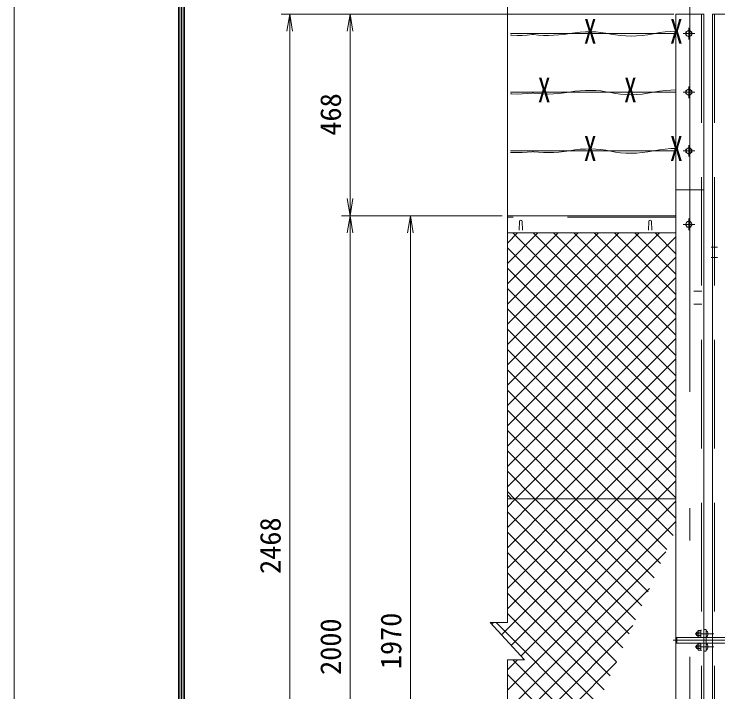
# Model space of a CAD drawing. Units: millimetres, scale not verified. Extents: x -5936 to 5936, y -4198 to 4198.
# Drawn here: x -5936 to -4302, y -362 to 1211 of the extents above; entities that cross this region are included whole.
import ezdxf
from ezdxf.enums import TextEntityAlignment as Align

# ---------------------------------------------------------------- set-up
doc = ezdxf.new("R2010")
doc.units = ezdxf.units.MM
doc.header["$LTSCALE"] = 30
for name, pattern in [('DASHED', [7.5, 6, -1.5]), ('USER2', [12.6, 8.4, -4.2]), ('USER3', [50.5, 30, -9, 2.5, -9]), ('USER4', [50.8, 31.75, -6.35, 6.35, -6.35])]:
    doc.linetypes.add(name, pattern=pattern)
for name, color, linetype, lineweight in [('0-0_22', 7, 'Continuous', 9), ('0-2_27', 3, 'Continuous', 9), ('0-3_D-STR1', 1, 'Continuous', 9), ('0-7_0', 7, 'Continuous', 9), ('0-B_D-STR-DIM', 7, 'Continuous', 9), ('0-E_D-STR2', 7, 'Continuous', 9), ('1-1_D-TTL', 7, 'Continuous', 9), ('1-2_31', 3, 'Continuous', 9)]:
    doc.layers.add(name, color=color, linetype=linetype, lineweight=lineweight)
doc.styles.add('ＭＳ ゴシック', font='')
doc.styles.get('ＭＳ ゴシック').set_extended_font_data('MS Gothic')

# ---------------------------------------------------------------- blocks, each defined once
blk = doc.blocks.new('_OPEN')
at = {"layer": '0-7_0'}
blk.add_line((-30, 5), (0, 0), dxfattribs=at)
blk.add_lwpolyline([(-30, -5), (0, 0), (-30, 0)], dxfattribs=at)

msp = doc.modelspace()

# ---------------------------------------------------------------- linework, layer by layer
at = {"layer": '0-0_22', "color": 3}
for p, q in [((-4354.79, -227.06), (-4312, -227.06)), ((-4354.79, -257.06), (-4312, -257.06))]:
    msp.add_line(p, q, dxfattribs=at)
at = {"layer": '0-2_27'}
for p, q in [((-4399.56, 1165.46), (-4783.38, 1165.46)), ((-4399.56, 1029.51), (-4783.38, 1029.51)), ((-4399.56, 893.57), (-4783.38, 893.57)), ((-4334.56, -217.06), (-4330.06, -217.06)), ((-4334.56, -217.06), (-4334.56, -267.06)), ((-4329.77, -217.06), (-4329.77, -267.06)), ((-4399.54, -237.56), (-4397.54, -235.56)), ((-4399.54, -237.56), (-4399.54, -246.56)), ((-4397.55, -248.56), (-4397.54, -235.56)), ((-4399.54, -246.56), (-4397.55, -248.56)), ((-4334.56, -267.06), (-4330.06, -267.06))]:
    msp.add_line(p, q, dxfattribs=at)
at = {"layer": '0-2_27', "linetype": 'USER4'}
msp.add_line((-4406.13, -242.06), (-4094.22, -242.06), dxfattribs=at)
at = {"layer": '0-2_27', "linetype": 'DASHED'}
for p, q in [((-4397.54, -235.56), (-4101.55, -235.56)), ((-4397.55, -248.56), (-4101.54, -248.56))]:
    msp.add_line(p, q, dxfattribs=at)
at = {"layer": '0-2_27'}
for points in [[(-4783.38, 1161.75), (-4780.37, 1161.54), (-4768.43, 1161.22), (-4756.67, 1161.44), (-4745.1, 1162.19), (-4733.72, 1163.49), (-4732.06, 1163.76)], [(-4399.56, 1170.83), (-4411.32, 1170.46), (-4424.61, 1169.4), (-4438.03, 1167.68), (-4451.57, 1165.31), (-4465.02, 1162.94), (-4478.19, 1161.22), (-4491.08, 1160.15), (-4503.67, 1159.72), (-4515.98, 1159.95), (-4528, 1160.82), (-4539.73, 1162.34), (-4551.18, 1164.52), (-4562.56, 1166.72), (-4574.1, 1168.34), (-4585.81, 1169.37), (-4597.68, 1169.81), (-4609.71, 1169.67), (-4621.91, 1168.93), (-4634.26, 1167.62), (-4646.78, 1165.71), (-4659.29, 1163.79), (-4671.61, 1162.39), (-4683.74, 1161.54), (-4695.69, 1161.22), (-4707.45, 1161.44), (-4719.02, 1162.19), (-4730.4, 1163.49), (-4732.06, 1163.76)], [(-4399.56, 1034.88), (-4411.32, 1034.52), (-4424.61, 1033.45), (-4438.03, 1031.74), (-4451.57, 1029.37), (-4465.02, 1027), (-4478.19, 1025.27), (-4491.08, 1024.2), (-4503.67, 1023.78), (-4515.98, 1024), (-4528, 1024.87), (-4539.73, 1026.4), (-4551.18, 1028.57), (-4562.56, 1030.77), (-4574.1, 1032.39), (-4585.81, 1033.42), (-4597.68, 1033.86), (-4609.71, 1033.72), (-4621.91, 1032.99), (-4634.26, 1031.67), (-4646.78, 1029.77), (-4659.29, 1027.84), (-4671.61, 1026.45), (-4683.74, 1025.59), (-4695.69, 1025.27), (-4707.45, 1025.49), (-4719.02, 1026.25), (-4730.4, 1027.54), (-4732.06, 1027.81)], [(-4783.38, 1025.8), (-4780.37, 1025.59), (-4768.43, 1025.27), (-4756.67, 1025.49), (-4745.1, 1026.25), (-4733.72, 1027.54), (-4732.06, 1027.81)], [(-4399.56, 898.94), (-4411.32, 898.57), (-4424.61, 897.51), (-4438.03, 895.79), (-4451.57, 893.42), (-4465.02, 891.05), (-4478.19, 889.33), (-4491.08, 888.25), (-4503.67, 887.83), (-4515.98, 888.05), (-4528, 888.93), (-4539.73, 890.45), (-4551.18, 892.62), (-4562.56, 894.83), (-4574.1, 896.44), (-4585.81, 897.47), (-4597.68, 897.92), (-4609.71, 897.77), (-4621.91, 897.04), (-4634.26, 895.73), (-4646.78, 893.82), (-4659.29, 891.89), (-4671.61, 890.5), (-4683.74, 889.65), (-4695.69, 889.33), (-4707.45, 889.55), (-4719.02, 890.3), (-4730.4, 891.59), (-4732.06, 891.86)], [(-4783.38, 889.86), (-4780.37, 889.65), (-4768.43, 889.33), (-4756.67, 889.55), (-4745.1, 890.3), (-4733.72, 891.59), (-4732.06, 891.86)]]:
    msp.add_lwpolyline(points, dxfattribs=at)
at = {"layer": '0-3_D-STR1'}
for p, q in [((-4791.05, 1254.73), (-4791.05, -200.92)), ((-4399.56, 1210.77), (-4399.56, -1557.06)), ((-4399.56, 1210.77), (-4334.56, 1210.77)), ((-4334.56, 1210.77), (-4334.56, -1557.06)), ((-4314.56, 1210.77), (-4314.56, -1227.06)), ((-4314.56, 1210.77), (-4269.56, 1210.77)), ((-4399.56, 802.94), (-4334.56, 802.94)), ((-4399.56, 802.94), (-4334.56, 802.94)), ((-4399.56, 742.94), (-4791.05, 742.94)), ((-4763.31, 709.44), (-4762.56, 729.94)), ((-4755.81, 709.44), (-4756.56, 729.94)), ((-4463.31, 709.44), (-4462.56, 729.94)), ((-4455.81, 709.44), (-4456.56, 729.94)), ((-4399.56, 702.94), (-4791.05, 702.94)), ((-4318.28, 669.94), (-4303.49, 669.94)), ((-4318.28, 645.94), (-4303.49, 645.94)), ((-4357.81, 567.94), (-4339.47, 567.94)), ((-4339.33, 567.94), (-4355.35, 567.94)), ((-4357.81, 537.94), (-4339.47, 537.94)), ((-4339.33, 537.94), (-4355.35, 537.94)), ((-4399.56, 85.94), (-4791.05, 85.94)), ((-4831.05, -200.92), (-4751.05, -287.08)), ((-4791.05, -200.92), (-4831.05, -200.92)), ((-4791.05, -287.08), (-4751.05, -287.08)), ((-4791.05, -287.08), (-4791.05, -1322.75))]:
    msp.add_line(p, q, dxfattribs=at)
at = {"layer": '0-3_D-STR1', "linetype": 'USER3'}
for p, q in [((-4367.06, 1234.54), (-4367.06, -1614.31)), ((-4369.56, 1152.03), (-4369.56, 1178.91)), ((-4382.99, 1165.46), (-4356.11, 1165.46)), ((-4382.99, 1029.51), (-4356.11, 1029.51)), ((-4369.56, 1016.08), (-4369.56, 1042.96)), ((-4369.56, 880.13), (-4369.56, 907.02)), ((-4382.99, 893.57), (-4356.11, 893.57)), ((-4369.56, 736.37), (-4369.56, 709.49)), ((-4356.13, 722.94), (-4383.01, 722.94))]:
    msp.add_line(p, q, dxfattribs=at)
at = {"layer": '0-3_D-STR1', "linetype": 'USER2'}
for p, q in [((-4340.56, 1210.77), (-4340.56, -1557.06)), ((-4310.56, 1210.77), (-4310.56, -1223.06)), ((-4399.56, 739.94), (-4791.05, 739.94))]:
    msp.add_line(p, q, dxfattribs=at)
at = {"layer": '0-3_D-STR1', "color": 7}
for p, q in [((-4347.41, -227.06), (-4323.75, -227.06)), ((-4347.41, -257.06), (-4324.49, -257.06))]:
    msp.add_line(p, q, dxfattribs=at)
at = {"layer": '0-3_D-STR1'}
for points in [[(-4369.56, 1173.3), (-4362.77, 1169.38), (-4362.77, 1161.54), (-4369.56, 1157.62), (-4376.35, 1161.54), (-4376.35, 1169.38)], [(-4369.56, 1037.35), (-4362.77, 1033.43), (-4362.77, 1025.59), (-4369.56, 1021.67), (-4376.35, 1025.59), (-4376.35, 1033.43)], [(-4369.56, 901.41), (-4362.77, 897.49), (-4362.77, 889.65), (-4369.56, 885.73), (-4376.35, 889.65), (-4376.35, 897.49)], [(-4377.4, 722.94), (-4373.48, 729.72), (-4365.64, 729.72), (-4361.72, 722.94), (-4365.64, 716.15), (-4373.48, 716.15)]]:
    msp.add_lwpolyline(points, close=True, dxfattribs=at)
for centre in [(-4369.56, 1165.46), (-4369.56, 1029.51), (-4369.56, 893.57), (-4369.56, 722.94)]:
    msp.add_circle(centre, 6.8, dxfattribs=at)
for centre in [(-4759.56, 729.94), (-4459.56, 729.94)]:
    msp.add_arc(centre, 3, 0, 180, dxfattribs=at)
at = {"layer": '0-B_D-STR-DIM'}
for p, q in [((-4419.56, 1210.77), (-5316.03, 1210.77)), ((-4404.56, 1210.77), (-5176.03, 1210.77)), ((-5296.03, 1170.77), (-5296.03, -1217.06)), ((-5156.03, 782.94), (-5156.03, 1170.77)), ((-4803.38, 742.94), (-5176.03, 742.94)), ((-4811.05, 742.94), (-5176.03, 742.94)), ((-4803.38, 742.94), (-5036.03, 742.94)), ((-5156.03, -1217.06), (-5156.03, 702.94)), ((-5016.03, 702.94), (-5016.03, -1187.06)), ((-4781.46, 85.94), (-4791.05, 95.37))]:
    msp.add_line(p, q, dxfattribs=at)
at = {"layer": '0-E_D-STR2'}
for p, q in [((-4791.05, 349.6), (-4437.71, 702.94)), ((-4791.05, 396.74), (-4484.85, 702.94)), ((-4791.05, 443.88), (-4531.99, 702.94)), ((-4791.05, 491.02), (-4579.13, 702.94)), ((-4791.05, 538.16), (-4626.27, 702.94)), ((-4791.05, 585.3), (-4673.41, 702.94)), ((-4791.05, 632.44), (-4720.55, 702.94)), ((-4791.05, 679.58), (-4767.69, 702.94)), ((-4399.56, 324.28), (-4778.21, 702.94)), ((-4399.56, 371.42), (-4731.07, 702.94)), ((-4399.56, 418.57), (-4683.93, 702.94)), ((-4399.56, 465.71), (-4636.79, 702.94)), ((-4399.56, 512.85), (-4589.65, 702.94)), ((-4399.56, 559.99), (-4542.51, 702.94)), ((-4399.56, 607.13), (-4495.37, 702.94)), ((-4399.56, 654.27), (-4448.23, 702.94)), ((-4399.56, 701.41), (-4401.09, 702.94)), ((-4791.05, 302.46), (-4399.56, 693.94)), ((-4399.56, 277.14), (-4791.05, 668.63)), ((-4791.05, 255.32), (-4399.56, 646.8)), ((-4399.56, 230), (-4791.05, 621.49)), ((-4791.05, 208.18), (-4399.56, 599.66)), ((-4399.56, 182.86), (-4791.05, 574.35)), ((-4791.05, 161.04), (-4399.56, 552.52)), ((-4399.56, 135.72), (-4791.05, 527.21)), ((-4791.05, 113.9), (-4399.56, 505.38)), ((-4399.56, 88.58), (-4791.05, 480.06)), ((-4444.06, 85.94), (-4791.05, 432.92)), ((-4491.2, 85.94), (-4791.05, 385.78)), ((-4538.34, 85.94), (-4791.05, 338.64)), ((-4585.48, 85.94), (-4791.05, 291.5)), ((-4632.62, 85.94), (-4791.05, 244.36)), ((-4679.76, 85.94), (-4791.05, 197.22)), ((-4726.9, 85.94), (-4791.05, 150.08)), ((-4774.04, 85.94), (-4791.05, 102.94)), ((-4493.69, -194.41), (-4774.04, 85.94)), ((-4479.1, -161.86), (-4726.9, 85.94)), ((-4464.51, -129.32), (-4679.76, 85.94)), ((-4449.91, -96.77), (-4632.62, 85.94)), ((-4435.32, -64.22), (-4585.48, 85.94)), ((-4420.73, -31.68), (-4538.34, 85.94)), ((-4406.13, 0.87), (-4491.2, 85.94)), ((-4399.56, 41.44), (-4444.06, 85.94)), ((-4759.09, -278.41), (-4399.56, 81.12)), ((-4508.29, -226.96), (-4791.05, 55.8)), ((-4791.05, -357.51), (-4399.56, 33.98)), ((-4522.88, -259.51), (-4791.05, 8.66)), ((-4791.05, -404.65), (-4422.88, -36.48)), ((-4537.47, -292.05), (-4791.05, -38.48)), ((-4552.07, -324.6), (-4791.05, -85.62)), ((-4791.05, -451.79), (-4461.2, -121.94)), ((-4566.66, -357.15), (-4791.05, -132.76)), ((-4581.25, -389.69), (-4791.05, -179.9)), ((-4827.18, -205.08), (-4823.02, -200.92)), ((-4595.85, -422.24), (-4817.17, -200.92)), ((-4791.05, -498.93), (-4499.52, -207.4)), ((-4791.05, -310.37), (-4767.76, -287.08)), ((-4791.05, -546.07), (-4537.83, -292.86)), ((-4610.44, -454.79), (-4778.15, -287.08)), ((-4625.03, -487.34), (-4791.05, -321.32))]:
    msp.add_line(p, q, dxfattribs=at)
for points in [[(-4791.05, 66.76), (-4771.87, 85.94), (-4399.56, 458.24)], [(-4791.05, 19.62), (-4724.73, 85.94), (-4399.56, 411.1)], [(-4791.05, -27.52), (-4677.59, 85.94), (-4399.56, 363.96)], [(-4791.05, -74.66), (-4630.45, 85.94), (-4399.56, 316.82)], [(-4791.05, -121.81), (-4583.3, 85.94), (-4399.56, 269.68)], [(-4791.05, -168.95), (-4536.16, 85.94), (-4399.56, 222.54)], [(-4804.48, -229.53), (-4489.02, 85.94), (-4399.56, 175.4)], [(-4781.79, -253.97), (-4441.88, 85.94), (-4399.56, 128.26)]]:
    msp.add_lwpolyline(points, dxfattribs=at)
at = {"layer": '1-1_D-TTL', "color": 2, "lineweight": 18}
msp.add_lwpolyline([(-5936, 4197.6), (5936, 4197.6), (5936, -4197.6), (-5936, -4197.6)], close=True, dxfattribs=at)
at = {"layer": '1-1_D-TTL'}
for points in [[(-5554.4, 3886.67), (5554.4, 3886.67), (5554.4, -3886.67), (-5554.4, -3886.67)], [(-5550.87, 3883.13), (5550.87, 3883.13), (5550.87, -3883.13), (-5550.87, -3883.13)], [(-5547.33, 3879.6), (5547.33, 3879.6), (5547.33, -3879.6), (-5547.33, -3879.6)], [(-5543.8, 3876.07), (5543.8, 3876.07), (5543.8, -3876.07), (-5543.8, -3876.07)], [(-5540.27, 3872.53), (5540.27, 3872.53), (5540.27, -3872.53), (-5540.27, -3872.53)]]:
    msp.add_lwpolyline(points, close=True, dxfattribs=at)
at = {"layer": '1-2_31'}
for p, q in [((-4348.56, -223.06), (-4352.26, -223.06)), ((-4352.26, -231.06), (-4352.26, -223.06)), ((-4348.56, -221.18), (-4347.43, -219.22)), ((-4348.56, -232.94), (-4348.56, -221.18)), ((-4347.43, -219.22), (-4342.16, -219.22)), ((-4347.43, -223.06), (-4342.16, -223.06)), ((-4348.56, -231.06), (-4352.26, -231.06)), ((-4348.56, -232.94), (-4347.43, -234.9)), ((-4347.43, -231.06), (-4342.16, -231.06)), ((-4347.43, -234.9), (-4342.16, -234.9)), ((-4342.16, -235.46), (-4340.56, -235.46)), ((-4348.56, -253.06), (-4352.26, -253.06)), ((-4352.26, -253.06), (-4352.26, -261.06)), ((-4348.56, -261.06), (-4352.26, -261.06)), ((-4348.56, -251.18), (-4348.56, -262.94)), ((-4347.43, -253.06), (-4342.16, -253.06)), ((-4347.43, -261.06), (-4342.16, -261.06)), ((-4342.16, -248.66), (-4340.56, -248.66)), ((-4342.16, -248.66), (-4342.16, -265.46)), ((-4342.16, -265.46), (-4340.56, -265.46))]:
    msp.add_line(p, q, dxfattribs=at)
for points in [[(-4342.16, -235.46), (-4342.16, -218.66), (-4340.56, -218.66)], [(-4348.56, -251.18), (-4347.43, -249.22), (-4342.16, -249.22)], [(-4348.56, -262.94), (-4347.43, -264.9), (-4342.16, -264.9)]]:
    msp.add_lwpolyline(points, dxfattribs=at)
for centre, radius, start, end in [((-4345.33, -227.06), 8, 150, 210), ((-4340.93, -227.06), 7.63, 148.40741, 211.59259), ((-4346.6, -221.29), 1.96, 177.032, 245.05701), ((-4334.51, -227.06), 9.41, 300.21596, 59.78404), ((-4346.6, -232.84), 1.96, 114.94299, 182.968), ((-4345.33, -257.06), 8, 150, 210), ((-4340.93, -257.06), 7.63, 148.40741, 211.59259), ((-4346.6, -251.29), 1.96, 177.032, 245.05701), ((-4346.6, -262.84), 1.96, 114.94299, 182.968), ((-4334.51, -257.06), 9.41, 300.21596, 59.78404)]:
    msp.add_arc(centre, radius, start, end, dxfattribs=at)

# ---------------------------------------------------------------- block references
at = {"layer": '0-B_D-STR-DIM', "xscale": 1.333333, "yscale": 1.333333}
for p, rotation in [((-5296.03, 1210.77), 90), ((-5156.03, 1210.77), 90), ((-5156.03, 742.94), 270), ((-5156.03, 742.94), 90), ((-5016.03, 742.94), 90)]:
    msp.add_blockref('_OPEN', p, dxfattribs=dict(at, rotation=rotation))

# ---------------------------------------------------------------- texts
at = {"layer": '0-2_27', "style": 'ＭＳ ゴシック', "width": 0.75}
for p in [(-4613.46, 1124.63), (-4413.46, 1124.63), (-4720.17, 988.69), (-4520.17, 988.69), (-4613.46, 852.74), (-4413.46, 852.74)]:
    msp.add_text('X', height=57.62, dxfattribs=at).set_placement(p, align=Align.BOTTOM_LEFT)
at = {"layer": '0-B_D-STR-DIM', "style": 'ＭＳ ゴシック'}
for s, p in [('468', (-5162.78, 928.73)), ('2468', (-5302.78, -88.02)), ('2000', (-5162.78, -322.31)), ('1970', (-5022.78, -308.96))]:
    msp.add_text(s, height=48.17, rotation=90, dxfattribs=at).set_placement(p, align=Align.BOTTOM_LEFT)

doc.saveas('drawing.dxf')
